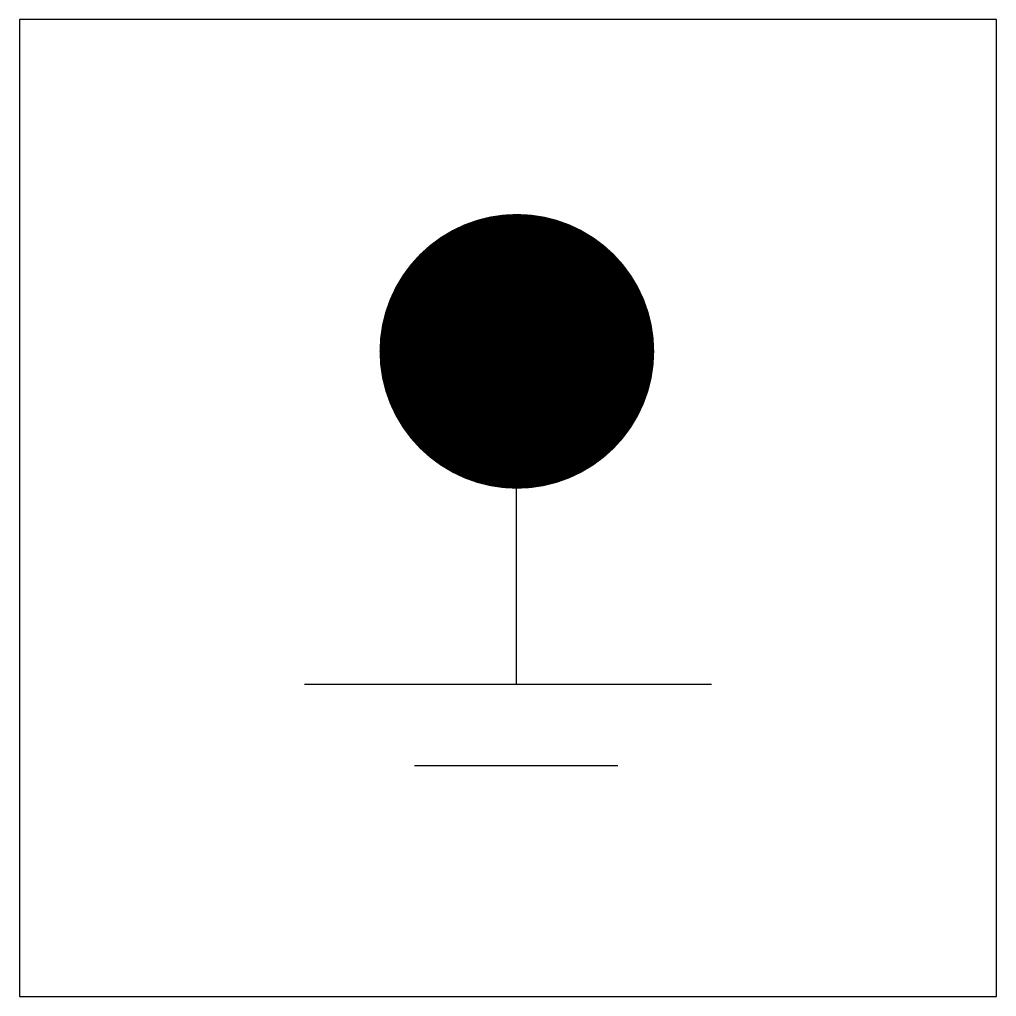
# Model space of a CAD drawing. Header units: millimetres. Extents: x -6896.001 to -6895.401, y -902.187 to -901.587.
import ezdxf

# ---------------------------------------------------------------- set-up
doc = ezdxf.new("R2010")
doc.units = ezdxf.units.MM
doc.layers.add('Spda_símbolos', color=2, linetype='Continuous')

msp = doc.modelspace()

# ---------------------------------------------------------------- linework, layer by layer
at = {"layer": 'Spda_símbolos', "color": 2}
for p, q in [((-6895.69593, -901.85319), (-6895.69593, -901.99561)), ((-6895.82593, -901.99561), (-6895.57593, -901.99561)), ((-6895.75838, -902.04561), (-6895.63348, -902.04561))]:
    msp.add_line(p, q, dxfattribs=at)
msp.add_lwpolyline([(-6895.40093, -902.18736), (-6895.40093, -901.58736), (-6896.00093, -901.58736), (-6896.00093, -902.18736)], close=True, dxfattribs=at)
at = {"layer": 'Spda_símbolos', "color": 1, "const_width": 0.08438}
msp.add_lwpolyline([(-6895.73768, -901.79115, 1), (-6895.6533, -901.79115, 1)], format="xyb", close=True, dxfattribs=at)

doc.saveas('drawing.dxf')
